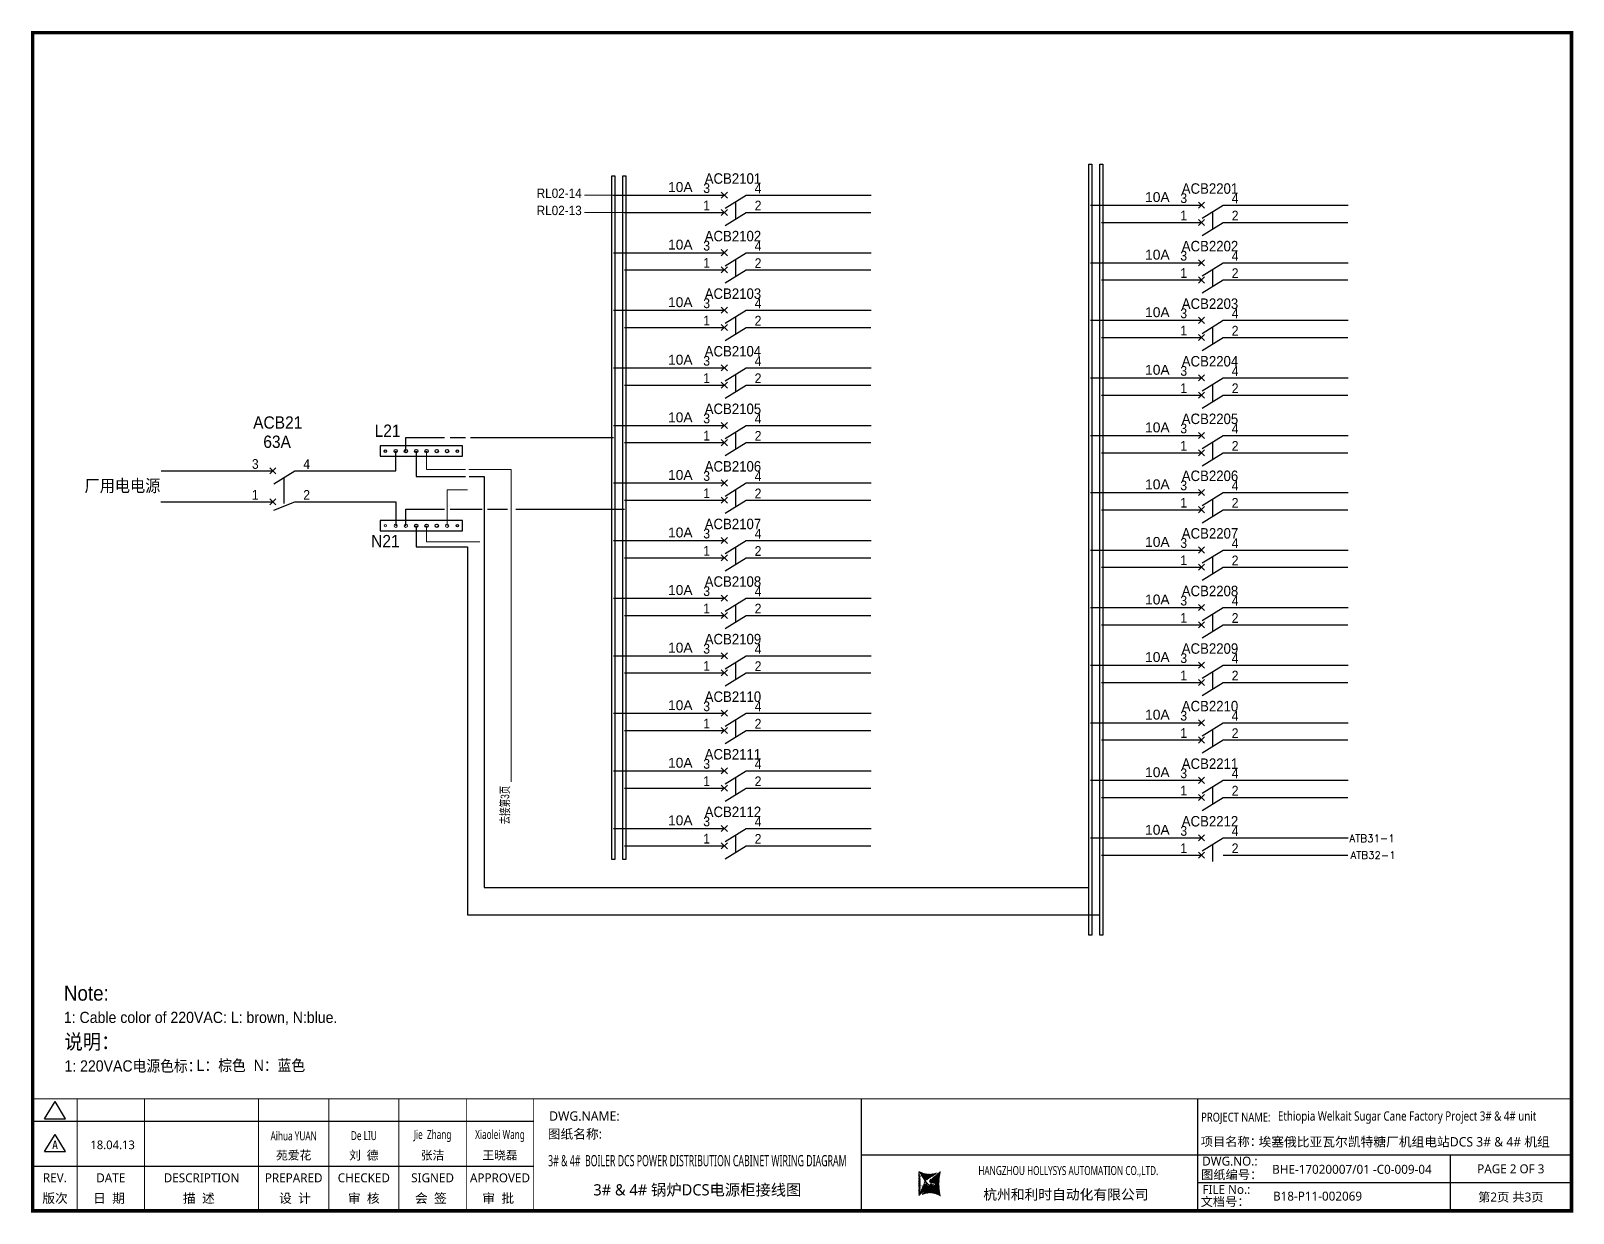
# Model space of a CAD drawing. Extents: x 81437 to 204847, y -54597 to -29444.
# Drawn here: x 96529 to 100654, y -50082 to -46919 of the extents above; entities that cross this region are included whole.
import ezdxf
from ezdxf.enums import TextEntityAlignment as Align
from ezdxf.lldxf.tags import DXFTag

# ---------------------------------------------------------------- set-up
doc = ezdxf.new("R2010")
doc.units = 0
doc.header["$LTSCALE"] = 100
doc.header["$MEASUREMENT"] = 0
for name, color, linetype in [('t', 1, 'Continuous'), ('标准图框及表格', 7, 'Continuous'), ('空气开关', 7, 'Continuous')]:
    doc.layers.add(name, color=color, linetype=linetype)
doc.layers.add('细实线', color=7, linetype='Continuous', lineweight=20)
doc.styles.add('HZ', font='arial.ttf', dxfattribs={"width": 0.7})
doc.styles.add('SIMPLEX', font='simplex')
doc.styles.get("Standard").update_dxf_attribs({"font": ''})
doc.styles.add('微软雅黑', font='')
doc.styles.get('Standard').set_extended_font_data('SimSun')
doc.styles.get('微软雅黑').set_extended_font_data('Microsoft YaHei')
tags = doc.linetypes.add('CENTER', pattern=[2, 1.25, -0.25, 0.25, -0.25]).pattern_tags.tags
tags[10:11] = [DXFTag(74, 4), DXFTag(75, 0), DXFTag(340, '0'), DXFTag(46, 1.0), DXFTag(50, 0.0), DXFTag(44, 0.0), DXFTag(45, 0.0)]
tags[8:9] = [DXFTag(74, 4), DXFTag(75, 0), DXFTag(340, '0'), DXFTag(46, 1.0), DXFTag(50, 0.0), DXFTag(44, 0.0), DXFTag(45, 0.0)]
tags[6:7] = [DXFTag(74, 4), DXFTag(75, 0), DXFTag(340, '0'), DXFTag(46, 1.0), DXFTag(50, 0.0), DXFTag(44, 0.0), DXFTag(45, 0.0)]
tags[4:5] = [DXFTag(74, 4), DXFTag(75, 0), DXFTag(340, '0'), DXFTag(46, 1.0), DXFTag(50, 0.0), DXFTag(44, 0.0), DXFTag(45, 0.0)]
tags = doc.linetypes.add('HIDDEN', pattern=[0.375, 0.25, -0.125]).pattern_tags.tags
tags[6:7] = [DXFTag(74, 4), DXFTag(75, 0), DXFTag(340, '0'), DXFTag(46, 1.0), DXFTag(50, 0.0), DXFTag(44, 0.0), DXFTag(45, 0.0)]
tags[4:5] = [DXFTag(74, 4), DXFTag(75, 0), DXFTag(340, '0'), DXFTag(46, 1.0), DXFTag(50, 0.0), DXFTag(44, 0.0), DXFTag(45, 0.0)]
pattern_1 = [(45, (-6.1628, -58.8625), (-0.7362629, 0.7362629), [])]

# ---------------------------------------------------------------- blocks, each defined once
blk = doc.blocks.new('供电端子')
at = {"style": 'HZ', "width": 0.7}
blk.add_attdef('供电端子', (0, 0), '', height=17, dxfattribs=at)
blk = doc.blocks.new('图框')
at = {"layer": '标准图框及表格'}
h = blk.add_hatch(dxfattribs=at)
h.set_pattern_fill('ANSI31', color=5, scale=8.329864, style=0)
h.set_pattern_definition(pattern_1)
edge = h.paths.add_edge_path()
edge.add_arc((2393.1, -3057), 55.2, 238.1092, 291.6532)
edge.add_line((2413.5, -3108.3), (2382.4, -3129.1))
edge.add_arc((2232.7, -3137.2), 135.4, 346.3915, 374.25)
edge.add_line((2364.3, -3169), (2391.3, -3146.7))
edge.add_line((2385.2, -3139.1), (2390, -3139.8))
edge.add_spline(control_points=[(2391.3, -3146.8), (2392.2, -3145.9), (2393.8, -3144.3), (2393.7, -3140.1), (2391.3, -3139.9), (2390, -3139.7)], knot_values=[0, 0, 0, 0, 6.844331, 12.400427, 18.769243, 18.769243, 18.769243, 18.769243], weights=[1, 1, 1, 1, 1, 1], degree=3, periodic=0)
edge.add_spline(control_points=[(2382.4, -3129.1), (2381.6, -3129.7), (2380.3, -3130.8), (2379.4, -3132.2), (2379, -3132.9)], knot_values=[0, 0, 0, 0, 5.253674, 9.488439, 9.488439, 9.488439, 9.488439], weights=[1, 1, 1, 1, 1], degree=3, periodic=0)
edge.add_spline(control_points=[(2380.1, -3131.1), (2379.6, -3131.8), (2378.5, -3133.2), (2378.8, -3136.6), (2381.7, -3138.8), (2384, -3139), (2385.2, -3139.1)], knot_values=[10.665975, 10.665975, 10.665975, 10.665975, 18.977704, 28.894558, 41.119554, 52.646925, 52.646925, 52.646925, 52.646925], weights=[1, 1, 1, 1, 1, 1, 1], degree=3, periodic=0)
h = blk.add_hatch(dxfattribs=at)
h.set_pattern_fill('ANSI31', color=3, scale=8.329864, style=0)
h.set_pattern_definition(pattern_1)
edge = h.paths.add_edge_path()
edge.add_line((2396.3, -3134.6), (2401.5, -3135.3))
edge.add_spline(control_points=[(2394.9, -3127.6), (2394, -3128.5), (2392.4, -3130.1), (2392.5, -3134.3), (2394.9, -3134.5), (2396.2, -3134.6)], knot_values=[0, 0, 0, 0, 6.844331, 12.400427, 18.769243, 18.769243, 18.769243, 18.769243], weights=[1, 1, 1, 1, 1, 1], degree=3, periodic=0)
edge.add_line((2421.9, -3105.3), (2394.8, -3127.7))
edge.add_spline(control_points=[(2406.5, -3142.8), (2406.9, -3142.3), (2407.7, -3140.9), (2407.4, -3137.8), (2404.5, -3135.6), (2402.2, -3135.4), (2401, -3135.3)], knot_values=[12.654089, 12.654089, 12.654089, 12.654089, 18.977704, 28.894558, 41.119554, 52.646925, 52.646925, 52.646925, 52.646925], weights=[1, 1, 1, 1, 1, 1, 1], degree=3, periodic=0)
edge.add_line((2405.5, -3143.8), (2406.6, -3142.6))
edge.add_line((2403.9, -3145.3), (2405.5, -3143.8))
edge.add_line((2372.7, -3166.1), (2403.8, -3145.3))
edge.add_arc((2393.1, -3217.4), 55.2, 58.1092, 111.6532)
edge.add_arc((2553.4, -3137.2), 135.4, 166.3915, 194.25)
at = {"color": 7}
for p, q in [((2209.5, -2910.4), (2209.5, -3210.4)), ((3109.5, -2910.4), (3109.5, -3210.4)), ((-6.2, -2970.4), (1334, -2970.4)), ((-6.2, -3090.4), (1334, -3090.4)), ((2209.5, -3060.4), (3109.5, -3060.4)), ((3109.5, -3060.4), (4109.5, -3060.4)), ((3785.6, -3060.4), (3785.6, -3210.4)), ((4109.5, -3135.4), (3109.5, -3135.4))]:
    blk.add_line(p, q, dxfattribs=at)
at = {"color": 7, "const_width": 3}
blk.add_lwpolyline([(4109.5, -2910.4), (-6.2, -2910.4)], dxfattribs=at)
at = {"layer": 't', "color": 7}
for p, q in [((25.8, -2963.9), (53.7, -2918)), ((81.7, -2963.9), (53.7, -2918)), ((25.8, -2963.9), (81.7, -2963.9)), ((25.8, -3051.8), (53.7, -3006)), ((81.7, -3051.8), (53.7, -3006)), ((25.8, -3051.8), (81.7, -3051.8))]:
    blk.add_line(p, q, dxfattribs=at)
at = {"layer": 't', "color": 7, "const_width": 9.62}
blk.add_lwpolyline([(4109.5, -3210.4), (4109.5, -58.9), (-6.2, -58.9), (-6.2, -3210.4)], close=True, dxfattribs=at)
at = {"layer": 't', "color": 7, "const_width": 2.4}
for points in [[(112.6, -2911.6), (112.6, -3210.4)], [(292.9, -2911.6), (292.9, -3210.4)], [(598.2, -2911.6), (598.2, -3215.3)], [(785.8, -2911.6), (785.8, -3215.3)], [(973.4, -2911.6), (973.4, -3215.3)], [(1153.7, -2911.6), (1153.7, -3215.3)], [(1334, -2911.6), (1334, -3215.3)]]:
    blk.add_lwpolyline(points, dxfattribs=at)
at = {"color": 7, "linetype": 'CENTER', "style": '微软雅黑'}
for s, height, p in [('项目名称：', 24, (3118.2, -3036.9)), ('图纸编号：', 24, (3119.1, -3125.5)), ('杭州和利时自动化有限公司', 27, (2536.4, -3180)), ('文档号：', 24, (3117.9, -3197.6))]:
    blk.add_text(s, height=height, dxfattribs=at).set_placement(p)
at = {"color": 7, "style": '微软雅黑', "flags": 8}
for tag, p, height in [('DWG.NAME:', (1375.5, -2969.2), 25), ('DWG.NO.:', (3122, -3089.3), 24), ('图纸编号', (3309.2, -3111.3), 24), ('FILENO.:', (3122.5, -3165), 24), ('文档号', (3311.6, -3183), 24)]:
    blk.add_attdef(tag, p, '', height=height, dxfattribs=at)
at = {"color": 7, "style": '微软雅黑', "width": 0.8, "flags": 8}
for tag, p, height in [('PROJECTNAME:', (3119.3, -2971.7), 24), ('PROJECT_NAME', (3324.7, -2969.2), 25)]:
    blk.add_attdef(tag, p, '', height=height, dxfattribs=at)
at = {"color": 7, "style": '微软雅黑', "flags": 8}
for tag, height, width, p in [('RENLIU', 24, 0.7, (692, -3009.2)), ('SHUFENWANG', 24, 0.7, (879.6, -3009.2)), ('FANGHOU', 24, 0.7, (1063.6, -3009.2)), ('DANDANLI', 24, 0.7, (1243.9, -3009.2)), ('#10STATIONONTROLCABINETCOVER', 30, 0.6, (1771.7, -3076)), ('HANGZHOUHOLLYSYSAUTOMATIONCO.,LTD.', 24, 0.7, (2763.9, -3104.6))]:
    blk.add_attdef(tag, text='', height=height, dxfattribs=dict(at, width=width)).set_placement(p, align=Align.MIDDLE)
for tag, p in [('图纸名称:', (1371.6, -3024.8)), ('项目名称', (3272.9, -3045.6))]:
    blk.add_attdef(tag, text='', height=25, dxfattribs=at).set_placement(p, align=Align.BOTTOM_LEFT)
at = {"color": 7, "flags": 8}
blk.add_attdef('A', text='', height=23, dxfattribs=at).set_placement((53.7, -3033.7), align=Align.MIDDLE)
at = {"color": 7, "style": '微软雅黑', "flags": 8}
for tag, height, p in [('设计时间', 23, (207.7, -3033.7)), ('刘仁', 23, (692, -3061.1)), ('王姝芬', 23, (879.6, -3061.1)), ('侯方', 23, (1063.6, -3061.1)), ('李丹丹', 23, (1243.9, -3061.1)), ('PAGEXOFX', 24, (3947.6, -3097.9)), ('REV.', 24, (53.2, -3121.9)), ('DATE', 24, (202.7, -3121.9)), ('DESCRIPTION', 24, (445.6, -3121.9)), ('PREPARED', 24, (692, -3121.9)), ('CHECKED', 24, (879.6, -3121.9)), ('SIGNED', 24, (1063.6, -3121.9)), ('APPROVED', 24, (1243.9, -3121.9)), ('图纸名称', 30, (1771.7, -3153.6)), ('第几页共几页', 24, (3947.6, -3172.9))]:
    blk.add_attdef(tag, text='', height=height, dxfattribs=at).set_placement(p, align=Align.MIDDLE)
at = {"layer": 't', "color": 7, "style": '微软雅黑'}
for s, p in [('版次', (53.7, -3176.5)), ('日  期', (198, -3176.5)), ('描  述', (438.3, -3176.5)), ('设  计', (695.3, -3176.5)), ('审  核', (879.4, -3176.5)), ('会  签', (1058.9, -3176.5)), ('审  批', (1239.1, -3176.5))]:
    blk.add_text(s, height=25, dxfattribs=at).set_placement(p, align=Align.MIDDLE_CENTER)
at = {"layer": '标准图框及表格', "color": 5, "style": 'HZ'}
for s, p in [('pgqh', (2367.7, -3118.5)), ('hollilas', (2367.9, -3144.8))]:
    blk.add_text(s, height=5.21, dxfattribs=at).set_placement(p)
at = {"layer": '标准图框及表格', "color": 3, "style": 'HZ'}
for s, height, p in [('auto', 8.68, (2394.7, -3133.1)), ('hollysys', 4.34, (2396.4, -3158.6))]:
    blk.add_text(s, height=height, dxfattribs=at).set_placement(p)

msp = doc.modelspace()

# ---------------------------------------------------------------- linework, layer by layer
at = {"color": 6}
for p, q in [((98392, -47366.6), (98375.8, -47350.4)), ((98375.8, -47366.6), (98392, -47350.4)), ((98375.8, -47412.7), (98392, -47396.6)), ((98392, -47412.7), (98375.8, -47396.6)), ((98386, -47393.3), (98442.5, -47358.5)), ((99668, -47393.5), (99651.9, -47377.3)), ((99651.9, -47393.5), (99668, -47377.3)), ((99662, -47420.2), (99718.5, -47385.4)), ((98386, -47439.4), (98442.5, -47404.6)), ((99651.9, -47439.6), (99668, -47423.4)), ((99668, -47439.6), (99651.9, -47423.4)), ((99662, -47466.3), (99718.5, -47431.5)), ((98392, -47520.6), (98375.8, -47504.4)), ((98375.8, -47520.6), (98392, -47504.4)), ((98386, -47547.3), (98442.5, -47512.5)), ((98392, -47566.7), (98375.8, -47550.6)), ((98375.8, -47566.7), (98392, -47550.6)), ((98386, -47593.4), (98442.5, -47558.6)), ((99668, -47547.5), (99651.9, -47531.3)), ((99651.9, -47547.5), (99668, -47531.3)), ((99662, -47574.2), (99718.5, -47539.4)), ((99668, -47593.6), (99651.9, -47577.4)), ((99651.9, -47593.6), (99668, -47577.4)), ((99662, -47620.3), (99718.5, -47585.5)), ((98375.8, -47674.6), (98392, -47658.4)), ((98392, -47674.6), (98375.8, -47658.4)), ((98386, -47701.3), (98442.5, -47666.5)), ((99651.9, -47701.5), (99668, -47685.3)), ((99668, -47701.5), (99651.9, -47685.3)), ((98375.8, -47720.7), (98392, -47704.6)), ((98392, -47720.7), (98375.8, -47704.6)), ((98386, -47747.4), (98442.5, -47712.6)), ((99662, -47728.2), (99718.5, -47693.4)), ((99651.9, -47747.6), (99668, -47731.4)), ((99668, -47747.6), (99651.9, -47731.4)), ((99662, -47774.3), (99718.5, -47739.5)), ((98392, -47828.6), (98375.8, -47812.4)), ((98375.8, -47828.6), (98392, -47812.4)), ((98386, -47855.3), (98442.5, -47820.5)), ((99668, -47855.5), (99651.9, -47839.3)), ((99651.9, -47855.5), (99668, -47839.3)), ((99662, -47882.2), (99718.5, -47847.4)), ((98392, -47874.7), (98375.8, -47858.6)), ((98375.8, -47874.7), (98392, -47858.6)), ((98386, -47901.4), (98442.5, -47866.6)), ((99668, -47901.6), (99651.9, -47885.4)), ((99651.9, -47901.6), (99668, -47885.4)), ((99662, -47928.3), (99718.5, -47893.5)), ((98375.8, -47982.6), (98392, -47966.4)), ((98392, -47982.6), (98375.8, -47966.4)), ((98386, -48009.3), (98442.5, -47974.5)), ((98375.8, -48028.7), (98392, -48012.6)), ((98392, -48028.7), (98375.8, -48012.6)), ((99651.9, -48009.5), (99668, -47993.3)), ((99668, -48009.5), (99651.9, -47993.3)), ((99662, -48036.2), (99718.5, -48001.4)), ((98386, -48055.4), (98442.5, -48020.6)), ((99651.9, -48055.6), (99668, -48039.4)), ((99668, -48055.6), (99651.9, -48039.4)), ((99662, -48082.3), (99718.5, -48047.5)), ((98392, -48136.6), (98375.8, -48120.4)), ((98375.8, -48136.6), (98392, -48120.4)), ((98386, -48163.3), (98442.5, -48128.5)), ((98392, -48182.7), (98375.8, -48166.6)), ((98375.8, -48182.7), (98392, -48166.6)), ((98386, -48209.4), (98442.5, -48174.6)), ((99668, -48161.9), (99651.8, -48145.7)), ((99651.8, -48161.9), (99668, -48145.7)), ((99662, -48188.5), (99718.4, -48153.8)), ((99668, -48208), (99651.8, -48191.8)), ((99651.8, -48208), (99668, -48191.8)), ((99662, -48234.7), (99718.4, -48199.9)), ((98392, -48290.6), (98375.8, -48274.4)), ((98375.8, -48290.6), (98392, -48274.4)), ((98386, -48317.3), (98442.5, -48282.5)), ((99668, -48315.9), (99651.8, -48299.7)), ((99651.8, -48315.9), (99668, -48299.7)), ((98392, -48336.7), (98375.8, -48320.6)), ((98375.8, -48336.7), (98392, -48320.6)), ((98386, -48363.4), (98442.5, -48328.6)), ((99668, -48362), (99651.8, -48345.8)), ((99651.8, -48362), (99668, -48345.8)), ((99662, -48342.5), (99718.4, -48307.8)), ((99662, -48388.7), (99718.4, -48353.9)), ((98375.8, -48444.6), (98392, -48428.4)), ((98392, -48444.6), (98375.8, -48428.4)), ((98386, -48471.3), (98442.5, -48436.5)), ((99651.8, -48469.9), (99668, -48453.7)), ((99668, -48469.9), (99651.8, -48453.7)), ((99662, -48496.5), (99718.4, -48461.8)), ((98375.8, -48490.7), (98392, -48474.6)), ((98392, -48490.7), (98375.8, -48474.6)), ((98386, -48517.4), (98442.5, -48482.6)), ((99651.8, -48516), (99668, -48499.8)), ((99668, -48516), (99651.8, -48499.8)), ((99662, -48542.7), (99718.4, -48507.9)), ((98392, -48598.6), (98375.8, -48582.4)), ((98375.8, -48598.6), (98392, -48582.4)), ((98386, -48625.3), (98442.5, -48590.5)), ((98392, -48644.7), (98375.8, -48628.6)), ((98375.8, -48644.7), (98392, -48628.6)), ((98386, -48671.4), (98442.5, -48636.6)), ((99668, -48623.9), (99651.8, -48607.7)), ((99651.8, -48623.9), (99668, -48607.7)), ((99662, -48650.5), (99718.4, -48615.8)), ((99668, -48670), (99651.8, -48653.8)), ((99651.8, -48670), (99668, -48653.8)), ((99662, -48696.7), (99718.4, -48661.9)), ((98392, -48752.6), (98375.8, -48736.4)), ((98375.8, -48752.6), (98392, -48736.4)), ((98386, -48779.3), (98442.5, -48744.5)), ((98392, -48798.7), (98375.8, -48782.6)), ((98375.8, -48798.7), (98392, -48782.6)), ((98386, -48825.4), (98442.5, -48790.6)), ((99668, -48777.9), (99651.8, -48761.7)), ((99651.8, -48777.9), (99668, -48761.7)), ((99662, -48804.5), (99718.4, -48769.8)), ((99668, -48824), (99651.8, -48807.8)), ((99651.8, -48824), (99668, -48807.8)), ((99662, -48850.7), (99718.4, -48815.9)), ((98392, -48906.6), (98375.8, -48890.4)), ((98375.8, -48906.6), (98392, -48890.4)), ((98386, -48933.3), (98442.5, -48898.5)), ((99668, -48931.9), (99651.8, -48915.7)), ((99651.8, -48931.9), (99668, -48915.7)), ((99662, -48958.5), (99718.4, -48923.8)), ((98392, -48952.7), (98375.8, -48936.6)), ((98375.8, -48952.7), (98392, -48936.6)), ((98386, -48979.4), (98442.5, -48944.6)), ((99668, -48978), (99651.8, -48961.8)), ((99651.8, -48978), (99668, -48961.8)), ((99662, -49004.7), (99718.4, -48969.9)), ((98375.8, -49060.6), (98392, -49044.4)), ((98392, -49060.6), (98375.8, -49044.4)), ((98375.8, -49106.7), (98392, -49090.6)), ((98392, -49106.7), (98375.8, -49090.6)), ((98386, -49087.3), (98442.5, -49052.5)), ((99651.8, -49085.9), (99668, -49069.7)), ((99668, -49085.9), (99651.8, -49069.7)), ((99662, -49112.5), (99718.4, -49077.8)), ((98386, -49133.4), (98442.5, -49098.6)), ((99651.8, -49132), (99668, -49115.8)), ((99668, -49132), (99651.8, -49115.8))]:
    msp.add_line(p, q, dxfattribs=at)
at = {"color": 43}
for p, q in [((98087.2, -47358.5), (98383.9, -47358.5)), ((98442.5, -47358.5), (98776.2, -47358.5)), ((99363.3, -47385.4), (99659.9, -47385.4)), ((99718.5, -47385.4), (100052.2, -47385.4)), ((98087.2, -47512.5), (98383.9, -47512.5)), ((98442.5, -47512.5), (98776.2, -47512.5)), ((99363.3, -47539.4), (99659.9, -47539.4)), ((99718.5, -47539.4), (100052.2, -47539.4)), ((98087.2, -47666.5), (98383.9, -47666.5)), ((98442.5, -47666.5), (98776.2, -47666.5)), ((99363.3, -47693.4), (99659.9, -47693.4)), ((99718.5, -47693.4), (100052.2, -47693.4)), ((98087.2, -47820.5), (98383.9, -47820.5)), ((98442.5, -47820.5), (98776.2, -47820.5)), ((99363.3, -47847.4), (99659.9, -47847.4)), ((99718.5, -47847.4), (100052.2, -47847.4)), ((98087.2, -47974.5), (98383.9, -47974.5)), ((98442.5, -47974.5), (98776.2, -47974.5)), ((97532.3, -48043.3), (97532.3, -48007)), ((97532.3, -48007), (97635.1, -48007)), ((97650.3, -48007), (97691.3, -48007)), ((97704.5, -48007), (98087.2, -48007)), ((99363.3, -48001.4), (99659.9, -48001.4)), ((99718.5, -48001.4), (100052.2, -48001.4)), ((97504.8, -48096.2), (97504.8, -48043.3)), ((97559.8, -48043.3), (97559.8, -48111.1)), ((96877.2, -48096.2), (97176.6, -48096.2)), ((97235.2, -48096.2), (97504.8, -48096.2)), ((97559.8, -48111.1), (97691.3, -48111.1)), ((97701.8, -48111.1), (97741.8, -48111.1)), ((97741.8, -48111.1), (97741.8, -48480)), ((98087.2, -48128.5), (98383.9, -48128.5)), ((98442.5, -48128.5), (98776.2, -48128.5)), ((99363.2, -48153.8), (99659.9, -48153.8)), ((99718.4, -48153.8), (100052.1, -48153.8)), ((98087.2, -48282.5), (98383.9, -48282.5)), ((98442.5, -48282.5), (98776.2, -48282.5)), ((99363.2, -48307.8), (99659.9, -48307.8)), ((99718.4, -48307.8), (100052.1, -48307.8)), ((98087.2, -48436.5), (98383.9, -48436.5)), ((98442.5, -48436.5), (98776.2, -48436.5)), ((99363.2, -48461.8), (99659.9, -48461.8)), ((99718.4, -48461.8), (100052.1, -48461.8)), ((97741.8, -48480), (97741.8, -49210.8)), ((98087.2, -48590.5), (98383.9, -48590.5)), ((98442.5, -48590.5), (98776.2, -48590.5)), ((99363.2, -48615.8), (99659.9, -48615.8)), ((99718.4, -48615.8), (100052.1, -48615.8)), ((98087.2, -48744.5), (98383.9, -48744.5)), ((98442.5, -48744.5), (98776.2, -48744.5)), ((99363.2, -48769.8), (99659.9, -48769.8)), ((99718.4, -48769.8), (100052.1, -48769.8)), ((98087.2, -48898.5), (98383.9, -48898.5)), ((98442.5, -48898.5), (98776.2, -48898.5)), ((99363.2, -48923.8), (99659.9, -48923.8)), ((99718.4, -48923.8), (100052.1, -48923.8)), ((98087.2, -49052.5), (98383.9, -49052.5)), ((98442.5, -49052.5), (98776.2, -49052.5)), ((99363.2, -49077.8), (99659.9, -49077.8)), ((99718.4, -49077.8), (100052.1, -49077.8)), ((97741.8, -49210.8), (99358.9, -49210.8))]:
    msp.add_line(p, q, dxfattribs=at)
at = {"color": 5}
for p, q in [((98116.9, -47404.6), (98383.9, -47404.6)), ((98442.5, -47404.6), (98775.6, -47404.6)), ((99393, -47431.5), (99659.9, -47431.5)), ((99718.5, -47431.5), (100051.6, -47431.5)), ((98116.9, -47558.6), (98383.9, -47558.6)), ((98442.5, -47558.6), (98775.6, -47558.6)), ((99393, -47585.5), (99659.9, -47585.5)), ((99718.5, -47585.5), (100051.6, -47585.5)), ((98116.9, -47712.6), (98383.9, -47712.6)), ((98442.5, -47712.6), (98775.6, -47712.6)), ((99393, -47739.5), (99659.9, -47739.5)), ((99718.5, -47739.5), (100051.6, -47739.5)), ((98116.9, -47866.6), (98383.9, -47866.6)), ((98442.5, -47866.6), (98775.6, -47866.6)), ((99393, -47893.5), (99659.9, -47893.5)), ((99718.5, -47893.5), (100051.6, -47893.5)), ((98116.9, -48020.6), (98383.9, -48020.6)), ((98442.5, -48020.6), (98775.6, -48020.6)), ((99393, -48047.5), (99659.9, -48047.5)), ((99718.5, -48047.5), (100051.6, -48047.5)), ((96877, -48178.7), (97176.6, -48178.7)), ((97235.2, -48178.7), (97504.8, -48178.7)), ((97504.8, -48178.7), (97504.8, -48242.9)), ((98116.9, -48174.6), (98383.9, -48174.6)), ((98442.5, -48174.6), (98775.6, -48174.6)), ((97532.3, -48242.9), (97532.3, -48198.4)), ((97532.3, -48198.4), (97635.1, -48198.4)), ((97650.7, -48198.4), (97736.3, -48198.4)), ((97750.6, -48198.4), (97803.7, -48198.4)), ((97826.3, -48198.4), (97859.4, -48198.4)), ((97859.4, -48198.4), (98116.9, -48198.4)), ((99392.9, -48199.9), (99659.9, -48199.9)), ((99718.4, -48199.9), (100051.5, -48199.9)), ((97559.8, -48242.9), (97559.8, -48299.3)), ((97559.8, -48299.3), (97697.3, -48299.3)), ((97697.3, -48299.3), (97697.3, -48479.4)), ((98116.9, -48328.6), (98383.9, -48328.6)), ((98442.5, -48328.6), (98775.6, -48328.6)), ((99392.9, -48353.9), (99659.9, -48353.9)), ((99718.4, -48353.9), (100051.5, -48353.9)), ((97697.3, -48479.4), (97697.3, -49283.5)), ((98116.9, -48482.6), (98383.9, -48482.6)), ((98442.5, -48482.6), (98775.6, -48482.6)), ((99392.9, -48507.9), (99659.9, -48507.9)), ((99718.4, -48507.9), (100051.5, -48507.9)), ((98116.9, -48636.6), (98383.9, -48636.6)), ((98442.5, -48636.6), (98775.6, -48636.6)), ((99392.9, -48661.9), (99659.9, -48661.9)), ((99718.4, -48661.9), (100051.5, -48661.9)), ((98116.9, -48790.6), (98383.9, -48790.6)), ((98442.5, -48790.6), (98775.6, -48790.6)), ((99392.9, -48815.9), (99659.9, -48815.9)), ((99718.4, -48815.9), (100051.5, -48815.9)), ((98116.9, -48944.6), (98383.9, -48944.6)), ((98442.5, -48944.6), (98775.6, -48944.6)), ((99392.9, -48969.9), (99659.9, -48969.9)), ((99718.4, -48969.9), (100051.5, -48969.9)), ((98116.9, -49098.6), (98383.9, -49098.6)), ((98442.5, -49098.6), (98775.6, -49098.6)), ((99392.9, -49123.9), (99659.9, -49123.9)), ((99718.4, -49123.9), (100051.5, -49123.9)), ((97697.3, -49283.5), (99388.6, -49283.5))]:
    msp.add_line(p, q, dxfattribs=at)
for p, q in [((97184.7, -48104.3), (97168.5, -48088.2)), ((97168.5, -48104.3), (97184.7, -48088.2)), ((97178.7, -48131), (97235.2, -48096.2)), ((97168.5, -48186.8), (97184.7, -48170.6)), ((97184.7, -48186.8), (97168.5, -48170.6)), ((97178.7, -48200.8), (97235.2, -48178.7))]:
    msp.add_line(p, q)
at = {"color": 43}
for points in [[(98091.2, -47306.8), (98091.2, -49135.7), (98083.4, -49135.7), (98083.4, -47306.8)], [(99366.7, -47275.9), (99366.7, -49337.6), (99358.9, -49337.6), (99358.9, -47275.9)], [(97463.5, -48057), (97683.5, -48057), (97683.5, -48029.5), (97463.5, -48029.5)]]:
    msp.add_lwpolyline(points, close=True, dxfattribs=at)
at = {"color": 5}
for points in [[(98120.4, -47306.8), (98120.4, -49135.7), (98112.5, -49135.7), (98112.5, -47306.8)], [(99395.9, -47275.9), (99395.9, -49337.6), (99388, -49337.6), (99388, -47275.9)], [(97463.5, -48256.7), (97683.5, -48256.7), (97683.5, -48229.2), (97463.5, -48229.2)]]:
    msp.add_lwpolyline(points, close=True, dxfattribs=at)
for centre, radius in [((97477.3, -48043.3), 3.3), ((97504.8, -48043.3), 4.4), ((97532.3, -48043.3), 4.4), ((97559.8, -48043.3), 4.4), ((97587.3, -48043.3), 4.4), ((97614.8, -48043.3), 4.4), ((97642.3, -48043.3), 4.4), ((97669.8, -48043.3), 3.3), ((97559.8, -48242.9), 4.4), ((97587.3, -48242.9), 4.4), ((97614.8, -48242.9), 4.4), ((97669.8, -48242.9), 3.3)]:
    msp.add_circle(centre, radius)
at = {"lineweight": 20}
for centre, radius in [((97477.3, -48242.9), 3.3), ((97504.8, -48242.9), 4.4), ((97532.3, -48242.9), 4.4), ((97642.3, -48242.9), 4.4)]:
    msp.add_circle(centre, radius, dxfattribs=at)
at = {"layer": '空气开关', "color": 6}
for p, q in [((98414.2, -47422), (98414.2, -47375.9)), ((99690.3, -47448.9), (99690.3, -47402.8)), ((98414.2, -47576), (98414.2, -47529.9)), ((99690.3, -47602.9), (99690.3, -47556.8)), ((98414.2, -47730), (98414.2, -47683.9)), ((99690.3, -47756.9), (99690.3, -47710.8)), ((98414.2, -47884), (98414.2, -47837.9)), ((99690.3, -47910.9), (99690.3, -47864.8)), ((98414.2, -48038), (98414.2, -47991.9)), ((99690.3, -48064.9), (99690.3, -48018.8)), ((98414.2, -48192), (98414.2, -48145.9)), ((99690.2, -48217.3), (99690.2, -48171.2)), ((98414.2, -48346), (98414.2, -48299.9)), ((99690.2, -48371.3), (99690.2, -48325.2)), ((98414.2, -48500), (98414.2, -48453.9)), ((99690.2, -48525.3), (99690.2, -48479.2)), ((98414.2, -48654), (98414.2, -48607.9)), ((99690.2, -48679.3), (99690.2, -48633.2)), ((98414.2, -48808), (98414.2, -48761.9)), ((99690.2, -48833.3), (99690.2, -48787.2)), ((98414.2, -48962), (98414.2, -48915.9)), ((99690.2, -48987.3), (99690.2, -48941.2)), ((98414.2, -49116), (98414.2, -49069.9)), ((99690.2, -49141.3), (99690.2, -49095.2))]:
    msp.add_line(p, q, dxfattribs=at)
at = {"layer": '空气开关'}
msp.add_line((97206.9, -48183.4), (97206.9, -48113.6), dxfattribs=at)
at = {"layer": '细实线', "color": 43}
for p, q in [((98088.1, -47358.8), (98009.9, -47358.8)), ((97587.3, -48043.3), (97587.3, -48092.1)), ((97587.3, -48092.1), (97691.6, -48092.1)), ((97700.7, -48092.1), (97814.1, -48092.1)), ((97814.1, -48092.1), (97814.1, -48927.5))]:
    msp.add_line(p, q, dxfattribs=at)
at = {"layer": '细实线', "color": 5}
for p, q in [((98117.8, -47404.9), (98009.9, -47404.9)), ((97642.3, -48242.9), (97642.3, -48146.9)), ((97642.3, -48146.9), (97696.6, -48146.9)), ((97587.3, -48242.9), (97587.3, -48286.1)), ((97587.3, -48286.1), (97729.8, -48286.1))]:
    msp.add_line(p, q, dxfattribs=at)

# ---------------------------------------------------------------- block references
at = {"color": 1}
ref = msp.add_blockref('图框', (96540, -46865.1), dxfattribs=at)
ref.add_attrib('PROJECTNAME:', 'PROJECT NAME:', (99659.3, -49836.7), dxfattribs={"color": 7, "height": 24, "style": '微软雅黑', "width": 0.8})
ref.add_attrib('FILENO.:', 'FILE No.:', (99662.5, -50030), dxfattribs={"color": 7, "height": 24, "style": '微软雅黑'})
ref.add_attrib('DWG.NO.:', 'DWG.NO.:', (99662, -49954.3), dxfattribs={"color": 7, "height": 24, "style": '微软雅黑'})
ref.add_attrib('PAGEXOFX', 'PAGE 2 OF 3', dxfattribs={"color": 7, "height": 24, "style": '微软雅黑', "flags": 8}).set_placement((100487.5, -49963), align=Align.MIDDLE)
ref.add_attrib('PROJECT_NAME', 'Ethiopia Welkait Sugar Cane Factory Project 3# & 4# unit', (99864.7, -49834.2), dxfattribs={"color": 7, "height": 25, "style": '微软雅黑', "width": 0.8})
ref.add_attrib('项目名称', '埃塞俄比亚瓦尔凯特糖厂机组电站DCS 3# & 4# 机组', dxfattribs={"color": 7, "height": 25, "style": '微软雅黑'}).set_placement((99812.8, -49910.7), align=Align.BOTTOM_LEFT)
ref.add_attrib('HANGZHOUHOLLYSYSAUTOMATIONCO.,LTD.', 'HANGZHOU HOLLYSYS AUTOMATION CO.,LTD.', dxfattribs={"color": 7, "height": 24, "style": '微软雅黑', "width": 0.7}).set_placement((99303.9, -49969.6), align=Align.MIDDLE)
ref.add_attrib('图纸名称:', '图纸名称:', dxfattribs={"color": 7, "height": 25, "style": '微软雅黑', "flags": 8}).set_placement((97911.6, -49889.8), align=Align.BOTTOM_LEFT)
ref.add_attrib('#10STATIONONTROLCABINETCOVER', '3# & 4#  BOILER DCS POWER DISTRIBUTION CABINET WIRING DIAGRAM', dxfattribs={"color": 7, "height": 30, "style": '微软雅黑', "width": 0.6, "flags": 8}).set_placement((98311.7, -49941.1), align=Align.MIDDLE)
ref.add_attrib('DWG.NAME:', 'DWG.NAME:', (97915.4, -49834.3), dxfattribs={"color": 7, "height": 25, "style": '微软雅黑', "flags": 8})
ref.add_attrib('DANDANLI', 'Xiaolei Wang', dxfattribs={"color": 7, "height": 24, "style": '微软雅黑', "width": 0.7, "flags": 8}).set_placement((97783.8, -49874.3), align=Align.MIDDLE)
ref.add_attrib('FANGHOU', 'Jie  Zhang', dxfattribs={"color": 7, "height": 24, "style": '微软雅黑', "width": 0.7, "flags": 8}).set_placement((97603.5, -49874.3), align=Align.MIDDLE)
ref.add_attrib('SHUFENWANG', 'De LIU', dxfattribs={"color": 7, "height": 24, "style": '微软雅黑', "width": 0.7, "flags": 8}).set_placement((97419.6, -49874.3), align=Align.MIDDLE)
ref.add_attrib('RENLIU', 'Aihua YUAN', dxfattribs={"color": 7, "height": 24, "style": '微软雅黑', "width": 0.7, "flags": 8}).set_placement((97232, -49874.3), align=Align.MIDDLE)
ref.add_attrib('APPROVED', 'APPROVED', dxfattribs={"color": 7, "height": 24, "style": '微软雅黑'}).set_placement((97783.8, -49987), align=Align.MIDDLE)
ref.add_attrib('SIGNED', 'SIGNED', dxfattribs={"color": 7, "height": 24, "style": '微软雅黑'}).set_placement((97603.5, -49987), align=Align.MIDDLE)
ref.add_attrib('CHECKED', 'CHECKED', dxfattribs={"color": 7, "height": 24, "style": '微软雅黑'}).set_placement((97419.6, -49987), align=Align.MIDDLE)
ref.add_attrib('PREPARED', 'PREPARED', dxfattribs={"color": 7, "height": 24, "style": '微软雅黑'}).set_placement((97232, -49987), align=Align.MIDDLE)
ref.add_attrib('DESCRIPTION', 'DESCRIPTION', dxfattribs={"color": 7, "height": 24, "style": '微软雅黑'}).set_placement((96985.5, -49987), align=Align.MIDDLE)
ref.add_attrib('DATE', 'DATE', dxfattribs={"color": 7, "height": 24, "style": '微软雅黑', "flags": 8}).set_placement((96742.7, -49987), align=Align.MIDDLE)
ref.add_attrib('REV.', 'REV.', dxfattribs={"color": 7, "height": 24, "style": '微软雅黑', "flags": 8}).set_placement((96593.2, -49987), align=Align.MIDDLE)
ref.add_attrib('A', 'A', dxfattribs={"color": 7, "height": 23, "flags": 8}).set_placement((96593.7, -49898.8), align=Align.MIDDLE)
ref.add_attrib('设计时间', '18.04.13', dxfattribs={"color": 7, "height": 23, "style": '微软雅黑', "flags": 8}).set_placement((96747.7, -49898.8), align=Align.MIDDLE)
ref.add_attrib('李丹丹', '王晓磊', dxfattribs={"color": 7, "height": 23, "style": '微软雅黑', "flags": 8}).set_placement((97783.8, -49926.1), align=Align.MIDDLE)
ref.add_attrib('侯方', '张洁', dxfattribs={"color": 7, "height": 23, "style": '微软雅黑', "flags": 8}).set_placement((97603.5, -49926.1), align=Align.MIDDLE)
ref.add_attrib('王姝芬', '刘  德', dxfattribs={"color": 7, "height": 23, "style": '微软雅黑', "flags": 8}).set_placement((97419.6, -49926.1), align=Align.MIDDLE)
ref.add_attrib('刘仁', '苑爱花', dxfattribs={"color": 7, "height": 23, "style": '微软雅黑', "flags": 8}).set_placement((97232, -49926.1), align=Align.MIDDLE)
ref.add_attrib('图纸名称', '3# & 4# 锅炉DCS电源柜接线图', dxfattribs={"color": 7, "height": 30, "style": '微软雅黑', "flags": 8}).set_placement((98311.7, -50018.6), align=Align.MIDDLE)
ref.add_attrib('文档号', 'B18-P11-002069', (99851.5, -50048), dxfattribs={"color": 7, "height": 24, "style": '微软雅黑', "flags": 8})
ref.add_attrib('图纸编号', 'BHE-17020007/01 -C0-009-04', (99849.2, -49976.3), dxfattribs={"color": 7, "height": 24, "style": '微软雅黑', "flags": 8})
ref.add_attrib('第几页共几页', '第2页 共3页', dxfattribs={"color": 7, "height": 24, "style": '微软雅黑', "flags": 8}).set_placement((100487.5, -50038), align=Align.MIDDLE)
ref = msp.add_blockref('供电端子', (98406.9, -47328.1), dxfattribs=dict(xscale=0.9349999999976717, yscale=0.9349999999976717))
ref.add_attrib('供电端子', 'ACB2101', dxfattribs={"height": 28.05, "style": 'HZ', "width": 0.9}).set_placement((98406.9, -47328.1), align=Align.CENTER)
ref = msp.add_blockref('供电端子', (97881.9, -47365.9), dxfattribs=dict(xscale=0.9349999999976717, yscale=0.9349999999976717))
ref.add_attrib('供电端子', 'RL02-14', (97881.9, -47365.9), dxfattribs={"height": 25, "style": 'HZ', "width": 0.9})
ref = msp.add_blockref('供电端子', (98266.1, -47350.1), dxfattribs=dict(xscale=0.9349999999976717, yscale=0.9349999999976717))
ref.add_attrib('供电端子', '10A', dxfattribs={"height": 26.4, "style": 'HZ'}).set_placement((98266.1, -47350.1), align=Align.CENTER)
ref = msp.add_blockref('供电端子', (99542.1, -47376.9), dxfattribs=dict(xscale=0.9349999999976717, yscale=0.9349999999976717))
ref.add_attrib('供电端子', '10A', dxfattribs={"height": 26.4, "style": 'HZ'}).set_placement((99542.1, -47376.9), align=Align.CENTER)
ref = msp.add_blockref('供电端子', (99682.9, -47354.9), dxfattribs=dict(xscale=0.9349999999976717, yscale=0.9349999999976717))
ref.add_attrib('供电端子', 'ACB2201', dxfattribs={"height": 28.05, "style": 'HZ', "width": 0.9}).set_placement((99682.9, -47354.9), align=Align.CENTER)
ref = msp.add_blockref('供电端子', (97881.9, -47412), dxfattribs=dict(xscale=0.9349999999976717, yscale=0.9349999999976717))
ref.add_attrib('供电端子', 'RL02-13', (97881.9, -47412), dxfattribs={"height": 25, "style": 'HZ', "width": 0.9})
ref = msp.add_blockref('供电端子', (98266.1, -47504.1), dxfattribs=dict(xscale=0.9349999999976717, yscale=0.9349999999976717))
ref.add_attrib('供电端子', '10A', dxfattribs={"height": 26.4, "style": 'HZ'}).set_placement((98266.1, -47504.1), align=Align.CENTER)
ref = msp.add_blockref('供电端子', (98406.9, -47482.1), dxfattribs=dict(xscale=0.9349999999976717, yscale=0.9349999999976717))
ref.add_attrib('供电端子', 'ACB2102', dxfattribs={"height": 28.05, "style": 'HZ', "width": 0.9}).set_placement((98406.9, -47482.1), align=Align.CENTER)
ref = msp.add_blockref('供电端子', (99682.9, -47508.9), dxfattribs=dict(xscale=0.9349999999976717, yscale=0.9349999999976717))
ref.add_attrib('供电端子', 'ACB2202', dxfattribs={"height": 28.05, "style": 'HZ', "width": 0.9}).set_placement((99682.9, -47508.9), align=Align.CENTER)
ref = msp.add_blockref('供电端子', (99542.1, -47530.9), dxfattribs=dict(xscale=0.9349999999976717, yscale=0.9349999999976717))
ref.add_attrib('供电端子', '10A', dxfattribs={"height": 26.4, "style": 'HZ'}).set_placement((99542.1, -47530.9), align=Align.CENTER)
ref = msp.add_blockref('供电端子', (98266.1, -47658.1), dxfattribs=dict(xscale=0.9349999999976717, yscale=0.9349999999976717))
ref.add_attrib('供电端子', '10A', dxfattribs={"height": 26.4, "style": 'HZ'}).set_placement((98266.1, -47658.1), align=Align.CENTER)
ref = msp.add_blockref('供电端子', (98406.9, -47636.1), dxfattribs=dict(xscale=0.9349999999976717, yscale=0.9349999999976717))
ref.add_attrib('供电端子', 'ACB2103', dxfattribs={"height": 28.05, "style": 'HZ', "width": 0.9}).set_placement((98406.9, -47636.1), align=Align.CENTER)
ref = msp.add_blockref('供电端子', (99682.9, -47662.9), dxfattribs=dict(xscale=0.9349999999976717, yscale=0.9349999999976717))
ref.add_attrib('供电端子', 'ACB2203', dxfattribs={"height": 28.05, "style": 'HZ', "width": 0.9}).set_placement((99682.9, -47662.9), align=Align.CENTER)
ref = msp.add_blockref('供电端子', (99542.1, -47684.9), dxfattribs=dict(xscale=0.9349999999976717, yscale=0.9349999999976717))
ref.add_attrib('供电端子', '10A', dxfattribs={"height": 26.4, "style": 'HZ'}).set_placement((99542.1, -47684.9), align=Align.CENTER)
ref = msp.add_blockref('供电端子', (98406.9, -47790.1), dxfattribs=dict(xscale=0.9349999999976717, yscale=0.9349999999976717))
ref.add_attrib('供电端子', 'ACB2104', dxfattribs={"height": 28.05, "style": 'HZ', "width": 0.9}).set_placement((98406.9, -47790.1), align=Align.CENTER)
ref = msp.add_blockref('供电端子', (98266.1, -47812.1), dxfattribs=dict(xscale=0.9349999999976717, yscale=0.9349999999976717))
ref.add_attrib('供电端子', '10A', dxfattribs={"height": 26.4, "style": 'HZ'}).set_placement((98266.1, -47812.1), align=Align.CENTER)
ref = msp.add_blockref('供电端子', (99682.9, -47816.9), dxfattribs=dict(xscale=0.9349999999976717, yscale=0.9349999999976717))
ref.add_attrib('供电端子', 'ACB2204', dxfattribs={"height": 28.05, "style": 'HZ', "width": 0.9}).set_placement((99682.9, -47816.9), align=Align.CENTER)
ref = msp.add_blockref('供电端子', (99542.1, -47838.9), dxfattribs=dict(xscale=0.9349999999976717, yscale=0.9349999999976717))
ref.add_attrib('供电端子', '10A', dxfattribs={"height": 26.4, "style": 'HZ'}).set_placement((99542.1, -47838.9), align=Align.CENTER)
ref = msp.add_blockref('供电端子', (98406.9, -47944.1), dxfattribs=dict(xscale=0.9349999999976717, yscale=0.9349999999976717))
ref.add_attrib('供电端子', 'ACB2105', dxfattribs={"height": 28.05, "style": 'HZ', "width": 0.9}).set_placement((98406.9, -47944.1), align=Align.CENTER)
ref = msp.add_blockref('供电端子', (98266.1, -47966.1), dxfattribs=dict(xscale=0.9349999999976717, yscale=0.9349999999976717))
ref.add_attrib('供电端子', '10A', dxfattribs={"height": 26.4, "style": 'HZ'}).set_placement((98266.1, -47966.1), align=Align.CENTER)
ref = msp.add_blockref('供电端子', (99542.1, -47992.9), dxfattribs=dict(xscale=0.9349999999976717, yscale=0.9349999999976717))
ref.add_attrib('供电端子', '10A', dxfattribs={"height": 26.4, "style": 'HZ'}).set_placement((99542.1, -47992.9), align=Align.CENTER)
ref = msp.add_blockref('供电端子', (99682.9, -47970.9), dxfattribs=dict(xscale=0.9349999999976717, yscale=0.9349999999976717))
ref.add_attrib('供电端子', 'ACB2205', dxfattribs={"height": 28.05, "style": 'HZ', "width": 0.9}).set_placement((99682.9, -47970.9), align=Align.CENTER)
ref = msp.add_blockref('供电端子', (98266.1, -48120.1), dxfattribs=dict(xscale=0.9349999999976717, yscale=0.9349999999976717))
ref.add_attrib('供电端子', '10A', dxfattribs={"height": 26.4, "style": 'HZ'}).set_placement((98266.1, -48120.1), align=Align.CENTER)
ref = msp.add_blockref('供电端子', (98406.9, -48098.1), dxfattribs=dict(xscale=0.9349999999976717, yscale=0.9349999999976717))
ref.add_attrib('供电端子', 'ACB2106', dxfattribs={"height": 28.05, "style": 'HZ', "width": 0.9}).set_placement((98406.9, -48098.1), align=Align.CENTER)
ref = msp.add_blockref('供电端子', (99682.9, -48123.3), dxfattribs=dict(xscale=0.9349999999976717, yscale=0.9349999999976717))
ref.add_attrib('供电端子', 'ACB2206', dxfattribs={"height": 28.05, "style": 'HZ', "width": 0.9}).set_placement((99682.9, -48123.3), align=Align.CENTER)
ref = msp.add_blockref('供电端子', (99542.1, -48145.3), dxfattribs=dict(xscale=0.9349999999976717, yscale=0.9349999999976717))
ref.add_attrib('供电端子', '10A', dxfattribs={"height": 26.4, "style": 'HZ'}).set_placement((99542.1, -48145.3), align=Align.CENTER)
ref = msp.add_blockref('供电端子', (98406.9, -48252.1), dxfattribs=dict(xscale=0.9349999999976717, yscale=0.9349999999976717))
ref.add_attrib('供电端子', 'ACB2107', dxfattribs={"height": 28.05, "style": 'HZ', "width": 0.9}).set_placement((98406.9, -48252.1), align=Align.CENTER)
ref = msp.add_blockref('供电端子', (98266.1, -48274.1), dxfattribs=dict(xscale=0.9349999999976717, yscale=0.9349999999976717))
ref.add_attrib('供电端子', '10A', dxfattribs={"height": 26.4, "style": 'HZ'}).set_placement((98266.1, -48274.1), align=Align.CENTER)
ref = msp.add_blockref('供电端子', (99682.9, -48277.3), dxfattribs=dict(xscale=0.9349999999976717, yscale=0.9349999999976717))
ref.add_attrib('供电端子', 'ACB2207', dxfattribs={"height": 28.05, "style": 'HZ', "width": 0.9}).set_placement((99682.9, -48277.3), align=Align.CENTER)
ref = msp.add_blockref('供电端子', (99542.1, -48299.3), dxfattribs=dict(xscale=0.9349999999976717, yscale=0.9349999999976717))
ref.add_attrib('供电端子', '10A', dxfattribs={"height": 26.4, "style": 'HZ'}).set_placement((99542.1, -48299.3), align=Align.CENTER)
ref = msp.add_blockref('供电端子', (98406.9, -48406.1), dxfattribs=dict(xscale=0.9349999999976717, yscale=0.9349999999976717))
ref.add_attrib('供电端子', 'ACB2108', dxfattribs={"height": 28.05, "style": 'HZ', "width": 0.9}).set_placement((98406.9, -48406.1), align=Align.CENTER)
ref = msp.add_blockref('供电端子', (98266.1, -48428.1), dxfattribs=dict(xscale=0.9349999999976717, yscale=0.9349999999976717))
ref.add_attrib('供电端子', '10A', dxfattribs={"height": 26.4, "style": 'HZ'}).set_placement((98266.1, -48428.1), align=Align.CENTER)
ref = msp.add_blockref('供电端子', (99542.1, -48453.3), dxfattribs=dict(xscale=0.9349999999976717, yscale=0.9349999999976717))
ref.add_attrib('供电端子', '10A', dxfattribs={"height": 26.4, "style": 'HZ'}).set_placement((99542.1, -48453.3), align=Align.CENTER)
ref = msp.add_blockref('供电端子', (99682.9, -48431.3), dxfattribs=dict(xscale=0.9349999999976717, yscale=0.9349999999976717))
ref.add_attrib('供电端子', 'ACB2208', dxfattribs={"height": 28.05, "style": 'HZ', "width": 0.9}).set_placement((99682.9, -48431.3), align=Align.CENTER)
ref = msp.add_blockref('供电端子', (98406.9, -48560.1), dxfattribs=dict(xscale=0.9349999999976717, yscale=0.9349999999976717))
ref.add_attrib('供电端子', 'ACB2109', dxfattribs={"height": 28.05, "style": 'HZ', "width": 0.9}).set_placement((98406.9, -48560.1), align=Align.CENTER)
ref = msp.add_blockref('供电端子', (98266.1, -48582.1), dxfattribs=dict(xscale=0.9349999999976717, yscale=0.9349999999976717))
ref.add_attrib('供电端子', '10A', dxfattribs={"height": 26.4, "style": 'HZ'}).set_placement((98266.1, -48582.1), align=Align.CENTER)
ref = msp.add_blockref('供电端子', (99542.1, -48607.3), dxfattribs=dict(xscale=0.9349999999976717, yscale=0.9349999999976717))
ref.add_attrib('供电端子', '10A', dxfattribs={"height": 26.4, "style": 'HZ'}).set_placement((99542.1, -48607.3), align=Align.CENTER)
ref = msp.add_blockref('供电端子', (99682.9, -48585.3), dxfattribs=dict(xscale=0.9349999999976717, yscale=0.9349999999976717))
ref.add_attrib('供电端子', 'ACB2209', dxfattribs={"height": 28.05, "style": 'HZ', "width": 0.9}).set_placement((99682.9, -48585.3), align=Align.CENTER)
ref = msp.add_blockref('供电端子', (98266.1, -48736.1), dxfattribs=dict(xscale=0.9349999999976717, yscale=0.9349999999976717))
ref.add_attrib('供电端子', '10A', dxfattribs={"height": 26.4, "style": 'HZ'}).set_placement((98266.1, -48736.1), align=Align.CENTER)
ref = msp.add_blockref('供电端子', (98406.9, -48714.1), dxfattribs=dict(xscale=0.9349999999976717, yscale=0.9349999999976717))
ref.add_attrib('供电端子', 'ACB2110', dxfattribs={"height": 28.05, "style": 'HZ', "width": 0.9}).set_placement((98406.9, -48714.1), align=Align.CENTER)
ref = msp.add_blockref('供电端子', (99682.9, -48739.3), dxfattribs=dict(xscale=0.9349999999976717, yscale=0.9349999999976717))
ref.add_attrib('供电端子', 'ACB2210', dxfattribs={"height": 28.05, "style": 'HZ', "width": 0.9}).set_placement((99682.9, -48739.3), align=Align.CENTER)
ref = msp.add_blockref('供电端子', (99542.1, -48761.3), dxfattribs=dict(xscale=0.9349999999976717, yscale=0.9349999999976717))
ref.add_attrib('供电端子', '10A', dxfattribs={"height": 26.4, "style": 'HZ'}).set_placement((99542.1, -48761.3), align=Align.CENTER)
ref = msp.add_blockref('供电端子', (98406.9, -48868.1), dxfattribs=dict(xscale=0.9349999999976717, yscale=0.9349999999976717))
ref.add_attrib('供电端子', 'ACB2111', dxfattribs={"height": 28.05, "style": 'HZ', "width": 0.9}).set_placement((98406.9, -48868.1), align=Align.CENTER)
ref = msp.add_blockref('供电端子', (98266.1, -48890.1), dxfattribs=dict(xscale=0.9349999999976717, yscale=0.9349999999976717))
ref.add_attrib('供电端子', '10A', dxfattribs={"height": 26.4, "style": 'HZ'}).set_placement((98266.1, -48890.1), align=Align.CENTER)
ref = msp.add_blockref('供电端子', (99682.9, -48893.3), dxfattribs=dict(xscale=0.9349999999976717, yscale=0.9349999999976717))
ref.add_attrib('供电端子', 'ACB2211', dxfattribs={"height": 28.05, "style": 'HZ', "width": 0.9}).set_placement((99682.9, -48893.3), align=Align.CENTER)
ref = msp.add_blockref('供电端子', (99542.1, -48915.3), dxfattribs=dict(xscale=0.9349999999976717, yscale=0.9349999999976717))
ref.add_attrib('供电端子', '10A', dxfattribs={"height": 26.4, "style": 'HZ'}).set_placement((99542.1, -48915.3), align=Align.CENTER)
ref = msp.add_blockref('供电端子', (98406.9, -49022.1), dxfattribs=dict(xscale=0.9349999999976717, yscale=0.9349999999976717))
ref.add_attrib('供电端子', 'ACB2112', dxfattribs={"height": 28.05, "style": 'HZ', "width": 0.9}).set_placement((98406.9, -49022.1), align=Align.CENTER)
ref = msp.add_blockref('供电端子', (98266.1, -49044.1), dxfattribs=dict(xscale=0.9349999999976717, yscale=0.9349999999976717))
ref.add_attrib('供电端子', '10A', dxfattribs={"height": 26.4, "style": 'HZ'}).set_placement((98266.1, -49044.1), align=Align.CENTER)
ref = msp.add_blockref('供电端子', (99542.1, -49069.3), dxfattribs=dict(xscale=0.9349999999976717, yscale=0.9349999999976717))
ref.add_attrib('供电端子', '10A', dxfattribs={"height": 26.4, "style": 'HZ'}).set_placement((99542.1, -49069.3), align=Align.CENTER)
ref = msp.add_blockref('供电端子', (99682.9, -49047.3), dxfattribs=dict(xscale=0.9349999999976717, yscale=0.9349999999976717))
ref.add_attrib('供电端子', 'ACB2212', dxfattribs={"height": 28.05, "style": 'HZ', "width": 0.9}).set_placement((99682.9, -49047.3), align=Align.CENTER)

# ---------------------------------------------------------------- texts
at = {"style": 'HZ', "width": 0.9}
for s, p in [('ACB21', (97123.6, -47983.2)), ('L21', (97448.6, -48005.1)), ('63A', (97150.8, -48034.7)), ('厂用电电源', (96672.8, -48152.3)), ('N21', (97439.2, -48300.5))]:
    msp.add_text(s, height=33, dxfattribs=at).set_placement(p)
at = {"style": 'HZ', "width": 0.7}
msp.add_text('去接第3页', height=23.1, rotation=90, dxfattribs=at).set_placement((97808.6, -49041.5))
at = {"color": 7, "linetype": 'HIDDEN', "lineweight": -3, "style": 'SIMPLEX'}
for s, p in [('ATB31-1', (100116.3, -49079.1)), ('ATB32-1', (100119, -49124))]:
    msp.add_text(s, height=20, dxfattribs=at).set_placement(p, align=Align.MIDDLE)
at = {"color": 3, "style": 'HZ', "width": 0.9}
for s, height, p in [('Note:', 40, (96617.3, -49513.1)), ('1: Cable color of 220VAC: L: brown, N:blue.', 30, (96617.3, -49572.9)), ('说明：', 40, (96618.8, -49643)), ('说明：', 40, (96618.8, -49643)), ('L：棕色', 30, (96972.4, -49701.3)), ('N：蓝色', 30, (97125, -49701.3)), ('1: 220VAC电源色标：', 30, (96618.8, -49702.8))]:
    msp.add_text(s, height=height, dxfattribs=at).set_placement(p)
at = {"layer": '空气开关', "style": 'HZ', "width": 0.9}
for s, p in [('3', (98327.5, -47352.8)), ('4', (98464.9, -47353.3)), ('3', (99603.5, -47379.7)), ('4', (99741, -47380.1)), ('1', (98327.5, -47398.9)), ('2', (98464.9, -47399.4)), ('1', (99603.5, -47425.8)), ('2', (99741, -47426.2)), ('3', (98327.5, -47506.8)), ('4', (98464.9, -47507.3)), ('3', (99603.5, -47533.7)), ('4', (99741, -47534.1)), ('1', (98327.5, -47552.9)), ('2', (98464.9, -47553.4)), ('1', (99603.5, -47579.8)), ('2', (99741, -47580.2)), ('3', (98327.5, -47660.8)), ('4', (98464.9, -47661.3)), ('1', (98327.5, -47706.9)), ('2', (98464.9, -47707.4)), ('3', (99603.5, -47687.7)), ('4', (99741, -47688.1)), ('1', (99603.5, -47733.8)), ('2', (99741, -47734.2)), ('3', (98327.5, -47814.8)), ('4', (98464.9, -47815.3)), ('1', (98327.5, -47860.9)), ('2', (98464.9, -47861.4)), ('3', (99603.5, -47841.7)), ('4', (99741, -47842.1)), ('1', (99603.5, -47887.8)), ('2', (99741, -47888.2)), ('3', (98327.5, -47968.8)), ('4', (98464.9, -47969.3)), ('3', (99603.5, -47995.7)), ('4', (99741, -47996.1)), ('1', (98327.5, -48014.9)), ('2', (98464.9, -48015.4)), ('1', (99603.5, -48041.8)), ('2', (99741, -48042.2)), ('3', (97120.2, -48090.6)), ('4', (97257.6, -48091)), ('3', (98327.5, -48122.8)), ('4', (98464.9, -48123.3)), ('3', (99603.5, -48148.1)), ('4', (99740.9, -48148.5)), ('1', (97120.2, -48173)), ('2', (97257.6, -48173.4)), ('1', (98327.5, -48168.9)), ('2', (98464.9, -48169.4)), ('1', (99603.5, -48194.2)), ('2', (99740.9, -48194.6)), ('3', (98327.5, -48276.8)), ('4', (98464.9, -48277.3)), ('1', (98327.5, -48322.9)), ('2', (98464.9, -48323.4)), ('3', (99603.5, -48302.1)), ('4', (99740.9, -48302.5)), ('1', (99603.5, -48348.2)), ('2', (99740.9, -48348.6)), ('3', (98327.5, -48430.8)), ('4', (98464.9, -48431.3)), ('3', (99603.5, -48456.1)), ('4', (99740.9, -48456.5)), ('1', (98327.5, -48476.9)), ('2', (98464.9, -48477.4)), ('1', (99603.5, -48502.2)), ('2', (99740.9, -48502.6)), ('3', (98327.5, -48584.8)), ('4', (98464.9, -48585.3)), ('3', (99603.5, -48610.1)), ('4', (99740.9, -48610.5)), ('1', (98327.5, -48630.9)), ('2', (98464.9, -48631.4)), ('1', (99603.5, -48656.2)), ('2', (99740.9, -48656.6)), ('3', (98327.5, -48738.8)), ('4', (98464.9, -48739.3)), ('1', (98327.5, -48784.9)), ('2', (98464.9, -48785.4)), ('3', (99603.5, -48764.1)), ('4', (99740.9, -48764.5)), ('1', (99603.5, -48810.2)), ('2', (99740.9, -48810.6)), ('3', (98327.5, -48892.8)), ('4', (98464.9, -48893.3)), ('1', (98327.5, -48938.9)), ('2', (98464.9, -48939.4)), ('3', (99603.5, -48918.1)), ('4', (99740.9, -48918.5)), ('1', (99603.5, -48964.2)), ('2', (99740.9, -48964.6)), ('3', (98327.5, -49046.8)), ('4', (98464.9, -49047.3)), ('3', (99603.5, -49072.1)), ('4', (99740.9, -49072.5)), ('1', (98327.5, -49092.9)), ('2', (98464.9, -49093.4)), ('1', (99603.5, -49118.2)), ('2', (99740.9, -49118.6))]:
    msp.add_text(s, height=26, dxfattribs=at).set_placement(p)

doc.saveas('drawing.dxf')
